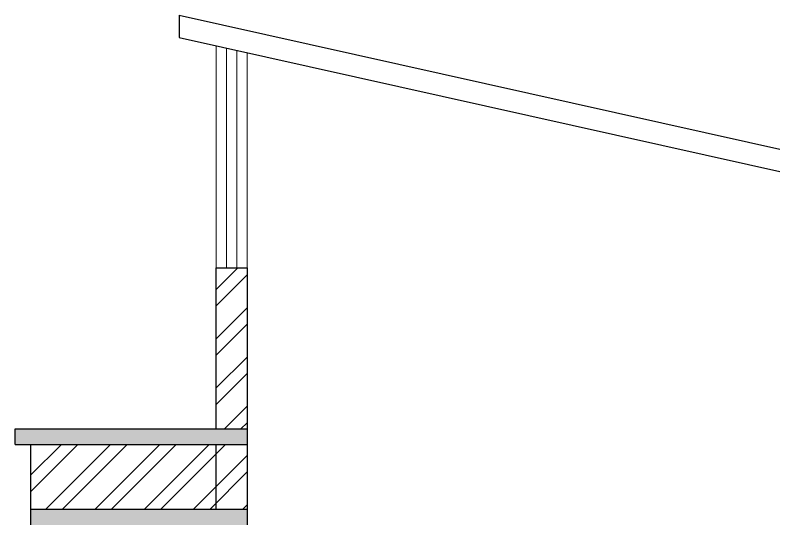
# Model space of a CAD drawing. Header units: inches. Extents: x -6800 to 96653, y -25814 to 17379.
# Drawn here: x 5547.4 to 5792.6, y 228.9 to 391.5 of the extents above; entities that cross this region are included whole.
import ezdxf

# ---------------------------------------------------------------- set-up
doc = ezdxf.new("R2010")
doc.units = ezdxf.units.IN
doc.header["$MEASUREMENT"] = 0
doc.layers.add('slab', color=130, linetype='Continuous', lineweight=15)
doc.layers.add('Win ele', color=211, linetype='Continuous', lineweight=15)

msp = doc.modelspace()

# ---------------------------------------------------------------- hatches: boundary and pattern name
h = msp.add_hatch()
h.set_pattern_fill('ANSI32', scale=30)
h.set_pattern_definition([(45, (-3043.238, 0), (-7.954951, 7.954951), []), (45, (-3037.935, 0), (-7.954951, 7.954951), [])])
h.paths.add_polyline_path([(5978.38, 297.36), (5968.38, 297.36), (5968.38, 117.86), (5978.38, 117.86)])
h.paths.add_polyline_path([(5622.38, 309.86), (5612.38, 309.86), (5612.38, 257.86), (5622.38, 257.86)])
h.paths.add_polyline_path([(5622.38, 252.86), (5612.38, 252.86), (5612.38, 231.86), (5622.38, 231.86)])
h.paths.add_polyline_path([(5612.38, 252.86), (5552.38, 252.86), (5552.38, 231.86), (5612.38, 231.86)])
at = {"layer": 'slab'}
h = msp.add_hatch(color=256, dxfattribs=at)
h.dxf.hatch_style = 1
h.paths.add_polyline_path([(5552.38, 231.86), (5552.38, 219.86), (5622.38, 219.86), (5622.38, 231.86)])
h.paths.add_polyline_path([(5547.38, 257.86), (5547.38, 252.86), (5622.38, 252.86), (5622.38, 257.86)])

# ---------------------------------------------------------------- linework, layer by layer
for p, q in [((5600.38, 391.48), (6002.38, 301.86)), ((5600.38, 391.48), (5600.38, 384.31)), ((5600.38, 384.31), (6000.85, 295.02)), ((5612.38, 257.86), (5612.38, 309.86)), ((5612.38, 309.86), (5622.38, 309.86)), ((5622.38, 309.86), (5622.38, 99.86)), ((5547.38, 252.86), (5547.38, 257.86)), ((5547.38, 257.86), (5622.38, 257.86)), ((5547.38, 252.86), (5622.38, 252.86)), ((5552.38, 252.86), (5552.38, 117.86)), ((5612.38, 231.86), (5612.38, 252.86)), ((5622.38, 231.86), (5552.38, 231.86))]:
    msp.add_line(p, q)
at = {"layer": 'Win ele'}
for p, q in [((5612.38, 381.63), (5612.38, 309.86)), ((5615.71, 309.86), (5615.71, 380.89)), ((5619.04, 309.86), (5619.04, 380.15)), ((5622.38, 379.4), (5622.38, 309.86))]:
    msp.add_line(p, q, dxfattribs=at)

doc.saveas('drawing.dxf')
